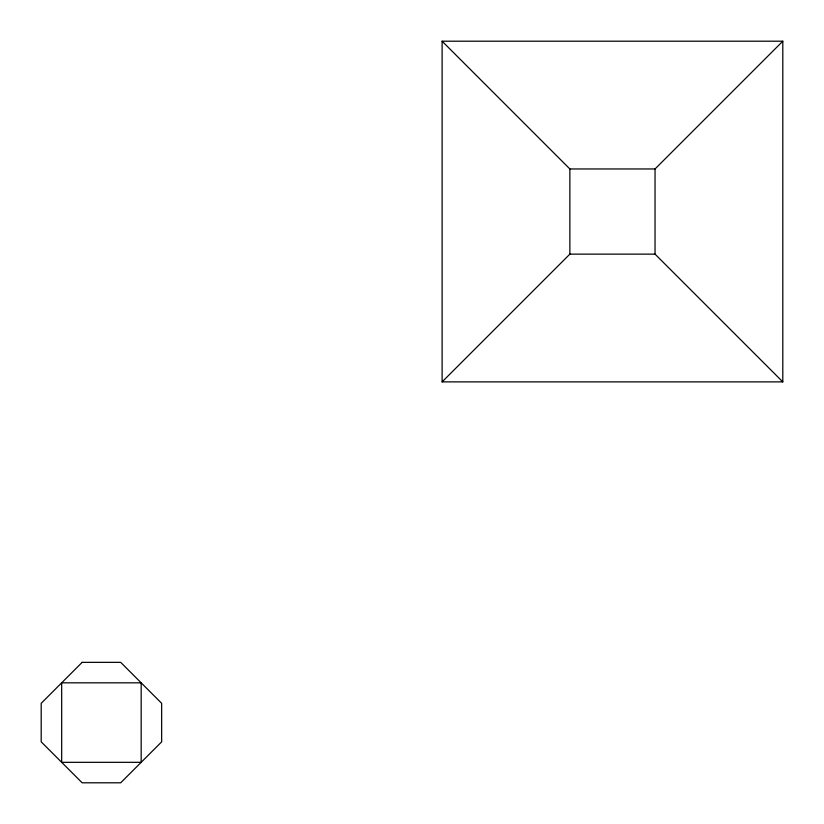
<?xml version="1.0" encoding="UTF-8"?>
<svg xmlns="http://www.w3.org/2000/svg" width="824" height="824" viewBox="0 0 824 824"><rect width="100%" height="100%" fill="white"/><g stroke="black" fill="none" stroke-linecap="round" stroke-linejoin="round"><path stroke-width="1.24" d="M442.117 381.883L569.868 254.132L569.868 168.961L442.117 41.2L782.8 41.2L782.8 381.883L442.117 381.883L442.117 41.2M782.8 381.883L655.039 254.132L655.039 168.961L782.8 41.2M569.868 168.961L655.039 168.961M569.868 254.132L655.039 254.132M82.153 662.352L41.2 703.305L41.2 741.847L82.153 782.8L120.695 782.8L161.648 741.847L161.648 703.305L120.695 662.352L82.153 662.352M141.172 682.828L61.676 682.828L61.676 762.324L141.172 762.324L141.172 682.828"/></g></svg>
